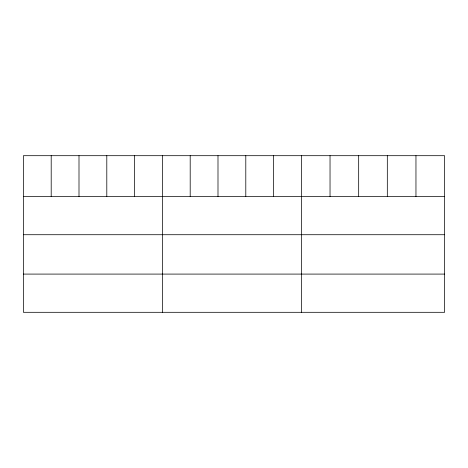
<?xml version="1.0" encoding="UTF-8"?>
<svg xmlns="http://www.w3.org/2000/svg" width="468" height="468" viewBox="0 0 468 468"><rect width="100%" height="100%" fill="white"/><g stroke="black" fill="none" stroke-linecap="round" stroke-linejoin="round"><path stroke-width="0.7" d="M444.6 196.507L444.6 312.308L23.4 312.308L23.4 155.692L444.6 155.692L444.6 196.507L23.4 196.507M23.4 234.72L444.6 234.72M23.4 274.09L444.6 274.09M415.958 155.692L415.958 196.507M387.317 155.692L387.317 196.507M358.675 155.692L358.675 196.507M330.034 155.692L330.034 196.507M301.392 155.692L301.392 312.308M273.593 155.692L273.593 196.507M245.794 155.692L245.794 196.507M217.994 155.692L217.994 196.507M190.195 155.692L190.195 196.507M162.396 155.692L162.396 312.308M134.597 155.692L134.597 196.507M106.798 155.692L106.798 196.507M78.998 155.692L78.998 196.507M51.199 155.692L51.199 196.507"/></g></svg>
